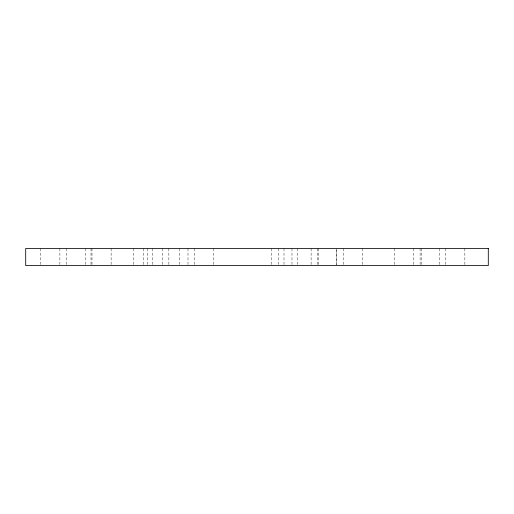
<?xml version="1.0" encoding="UTF-8"?>
<svg xmlns="http://www.w3.org/2000/svg" width="514" height="514" viewBox="0 0 514 514"><rect width="100%" height="100%" fill="white"/><g stroke="black" fill="none" stroke-linecap="round" stroke-linejoin="round"><path stroke-width="0.39" stroke-dasharray="2.57 1.93" d="M464.855 248.461L464.855 264.761M445.722 248.461L445.722 264.761M439.232 248.461L439.226 264.761M421.217 248.461L421.217 264.761M420.099 248.461L420.105 264.761M413.609 248.461L413.609 264.761M394.476 248.461L394.476 264.761M362.364 248.461L362.364 264.761M343.23 248.461L343.23 264.761M318.744 248.461L318.744 264.761M317.607 248.461L317.607 264.761M311.118 248.461L311.118 264.761M297.715 248.461L297.715 264.761M291.984 248.461L291.984 264.761M283.998 248.461L283.998 264.761M278.582 248.461L278.588 264.761M271.244 248.461L271.251 264.761M213.625 248.461L213.612 264.761M194.478 248.461L194.491 264.761M187.989 248.461L187.995 264.761M179.611 248.461L179.617 264.761M168.855 248.461L168.862 264.761M162.366 248.461L162.366 264.761M152.774 248.461L152.767 264.761M147.357 248.461L147.357 264.761M143.233 248.461L143.239 264.761M133.64 248.461L133.64 264.761M111.12 248.461L111.12 264.761M91.987 248.461L91.993 264.761M91.01 248.461L91.01 264.761M85.504 248.461L85.497 264.761M66.37 248.461L66.364 264.761M59.875 248.461L59.875 264.761M40.741 248.461L40.741 264.761M336.741 264.761L336.741 248.461L336.734 264.761"/><path stroke-width="0.77" d="M488.3 248.461L25.7 248.461L25.7 265.539L488.3 265.539L488.3 248.461"/></g></svg>
